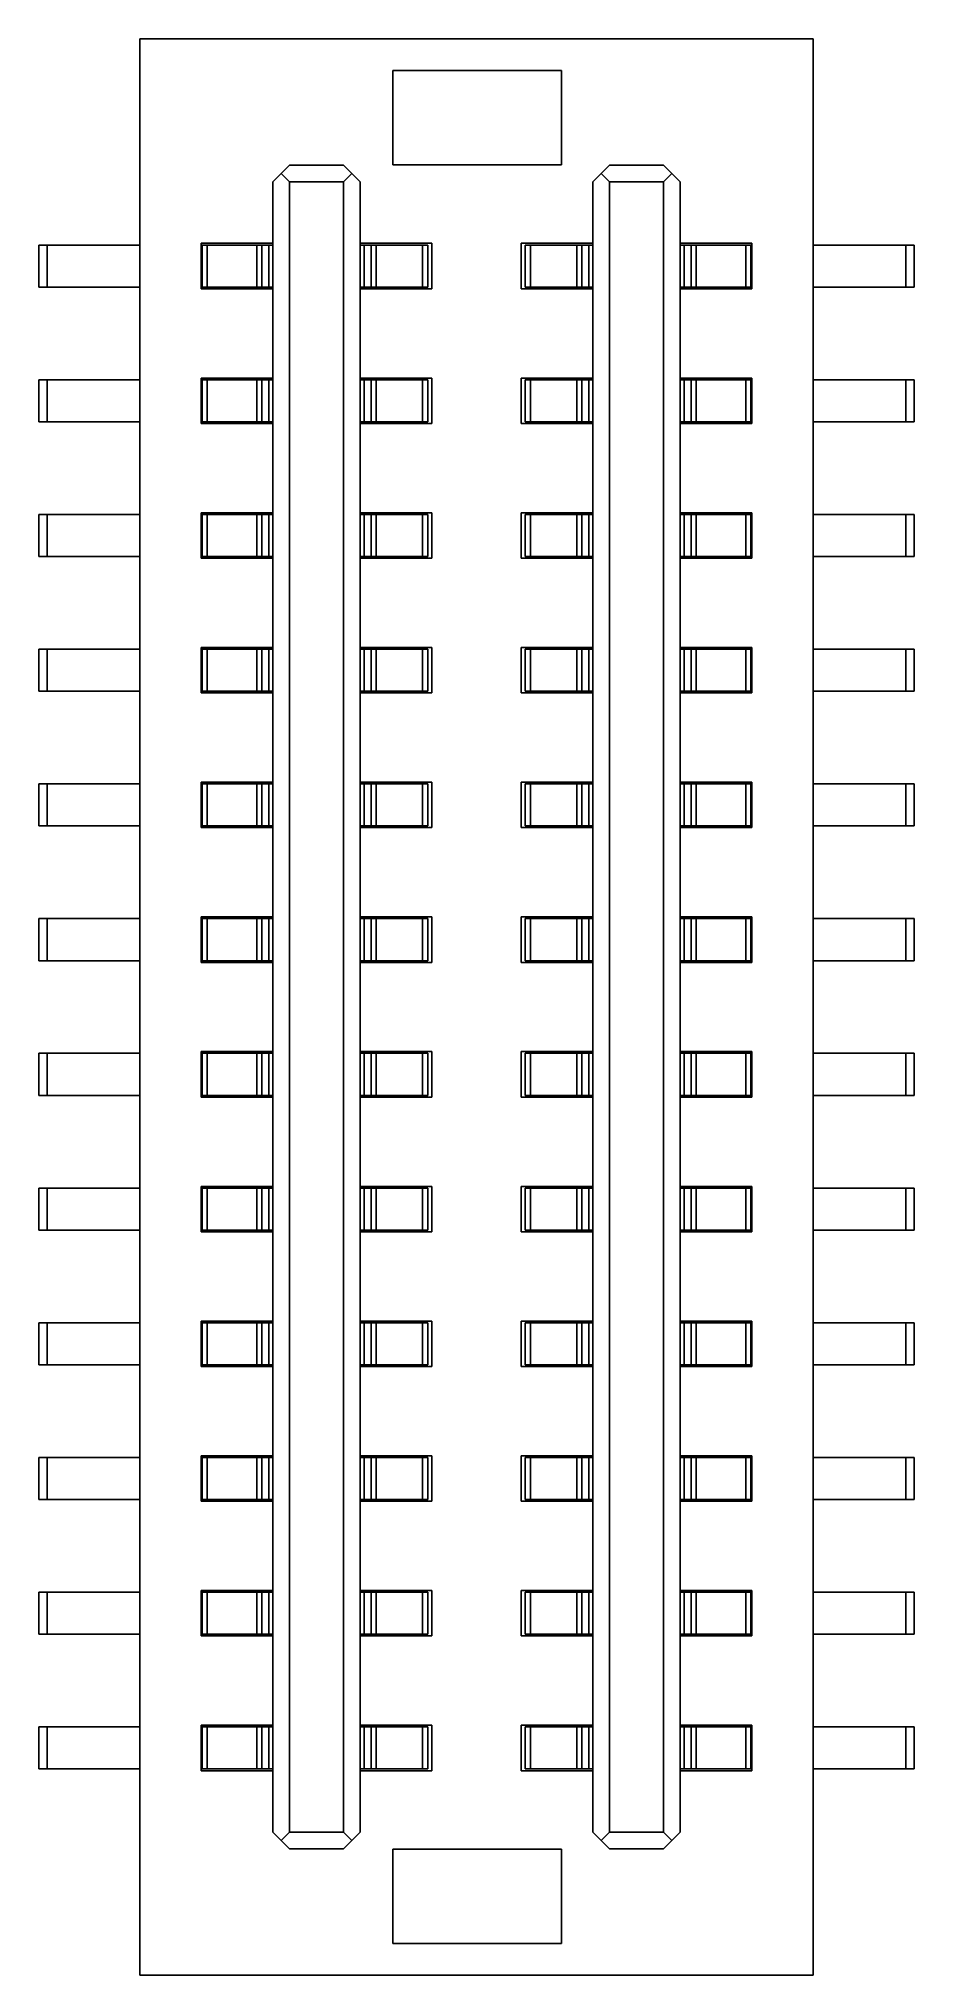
# Model space of a CAD drawing. Header units: millimetres. Extents: x -0.6 to 4.6, y 0 to 11.5.
import ezdxf

# ---------------------------------------------------------------- set-up
doc = ezdxf.new("R2010")
doc.units = ezdxf.units.MM

msp = doc.modelspace()

# ---------------------------------------------------------------- linework, layer by layer
at = {"color": 7, "linetype": 'Continuous', "lineweight": 25}
for p, q in [((4, 11.5), (0, 11.5)), ((0, 11.5), (0, 0)), ((4, 0), (4, 11.5)), ((2.504, 11.312), (1.504, 11.312)), ((1.504, 11.312), (1.504, 10.751)), ((2.504, 10.751), (2.504, 11.312)), ((0.79, 10.65), (0.89, 10.75)), ((0.89, 10.65), (0.84, 10.7)), ((1.21, 10.75), (0.89, 10.75)), ((1.31, 10.65), (1.21, 10.75)), ((1.26, 10.7), (1.21, 10.65)), ((1.504, 10.751), (2.504, 10.751)), ((2.79, 10.75), (2.69, 10.65)), ((2.74, 10.7), (2.79, 10.65)), ((3.11, 10.75), (2.79, 10.75)), ((3.21, 10.65), (3.11, 10.75)), ((3.16, 10.7), (3.11, 10.65)), ((0.79, 0.85), (0.79, 10.65)), ((1.21, 10.65), (0.89, 10.65)), ((0.89, 0.85), (0.89, 10.65)), ((1.21, 0.85), (1.21, 10.65)), ((1.31, 10.65), (1.31, 0.85)), ((2.69, 0.85), (2.69, 10.65)), ((3.11, 10.65), (2.79, 10.65)), ((2.79, 0.85), (2.79, 10.65)), ((3.11, 0.85), (3.11, 10.65)), ((3.21, 0.85), (3.21, 10.65)), ((-0.6, 10.025), (-0.6, 10.275)), ((0, 10.275), (-0.6, 10.275)), ((-0.55, 10.275), (-0.55, 10.025)), ((0.365, 10.015), (0.365, 10.285)), ((0.79, 10.285), (0.365, 10.285)), ((0.37, 10.025), (0.37, 10.275)), ((0.37, 10.275), (0.79, 10.275)), ((0.4, 10.275), (0.4, 10.025)), ((0.695, 10.275), (0.695, 10.025)), ((0.725, 10.025), (0.725, 10.275)), ((0.726, 10.275), (0.726, 10.025)), ((0.767, 10.275), (0.767, 10.025)), ((1.735, 10.285), (1.31, 10.285)), ((1.31, 10.275), (1.71, 10.275)), ((1.333, 10.275), (1.333, 10.025)), ((1.374, 10.275), (1.374, 10.025)), ((1.375, 10.025), (1.375, 10.275)), ((1.405, 10.275), (1.405, 10.025)), ((1.68, 10.275), (1.68, 10.025)), ((1.71, 10.025), (1.71, 10.275)), ((1.735, 10.285), (1.735, 10.015)), ((2.265, 10.015), (2.265, 10.285)), ((2.69, 10.285), (2.265, 10.285)), ((2.29, 10.025), (2.29, 10.275)), ((2.69, 10.275), (2.29, 10.275)), ((2.32, 10.275), (2.32, 10.025)), ((2.595, 10.275), (2.595, 10.025)), ((2.625, 10.025), (2.625, 10.275)), ((2.626, 10.275), (2.626, 10.025)), ((2.667, 10.275), (2.667, 10.025)), ((3.635, 10.285), (3.21, 10.285)), ((3.63, 10.275), (3.21, 10.275)), ((3.233, 10.275), (3.233, 10.025)), ((3.274, 10.275), (3.274, 10.025)), ((3.275, 10.025), (3.275, 10.275)), ((3.305, 10.275), (3.305, 10.025)), ((3.6, 10.275), (3.6, 10.025)), ((3.63, 10.025), (3.63, 10.275)), ((3.635, 10.285), (3.635, 10.015)), ((4, 10.275), (4.6, 10.275)), ((4.55, 10.275), (4.55, 10.025)), ((4.6, 10.025), (4.6, 10.275)), ((0, 10.025), (-0.6, 10.025)), ((0.79, 10.015), (0.365, 10.015)), ((0.37, 10.025), (0.79, 10.025)), ((1.31, 10.025), (1.71, 10.025)), ((1.735, 10.015), (1.31, 10.015)), ((2.69, 10.015), (2.265, 10.015)), ((2.69, 10.025), (2.29, 10.025)), ((3.63, 10.025), (3.21, 10.025)), ((3.635, 10.015), (3.21, 10.015)), ((4, 10.025), (4.6, 10.025)), ((-0.6, 9.225), (-0.6, 9.475)), ((0, 9.475), (-0.6, 9.475)), ((-0.55, 9.475), (-0.55, 9.225)), ((0.365, 9.215), (0.365, 9.485)), ((0.79, 9.485), (0.365, 9.485)), ((0.37, 9.225), (0.37, 9.475)), ((0.37, 9.475), (0.79, 9.475)), ((0.4, 9.475), (0.4, 9.225)), ((0.695, 9.475), (0.695, 9.225)), ((0.725, 9.225), (0.725, 9.475)), ((0.726, 9.475), (0.726, 9.225)), ((0.767, 9.475), (0.767, 9.225)), ((1.735, 9.485), (1.31, 9.485)), ((1.31, 9.475), (1.71, 9.475)), ((1.333, 9.475), (1.333, 9.225)), ((1.374, 9.475), (1.374, 9.225)), ((1.375, 9.225), (1.375, 9.475)), ((1.405, 9.475), (1.405, 9.225)), ((1.68, 9.475), (1.68, 9.225)), ((1.71, 9.225), (1.71, 9.475)), ((1.735, 9.485), (1.735, 9.215)), ((2.265, 9.215), (2.265, 9.485)), ((2.69, 9.485), (2.265, 9.485)), ((2.29, 9.225), (2.29, 9.475)), ((2.69, 9.475), (2.29, 9.475)), ((2.32, 9.475), (2.32, 9.225)), ((2.595, 9.475), (2.595, 9.225)), ((2.625, 9.225), (2.625, 9.475)), ((2.626, 9.475), (2.626, 9.225)), ((2.667, 9.475), (2.667, 9.225)), ((3.635, 9.485), (3.21, 9.485)), ((3.63, 9.475), (3.21, 9.475)), ((3.233, 9.475), (3.233, 9.225)), ((3.274, 9.475), (3.274, 9.225)), ((3.275, 9.225), (3.275, 9.475)), ((3.305, 9.475), (3.305, 9.225)), ((3.6, 9.475), (3.6, 9.225)), ((3.63, 9.225), (3.63, 9.475)), ((3.635, 9.485), (3.635, 9.215)), ((4, 9.475), (4.6, 9.475)), ((4.55, 9.475), (4.55, 9.225)), ((4.6, 9.225), (4.6, 9.475)), ((0, 9.225), (-0.6, 9.225)), ((0.79, 9.215), (0.365, 9.215)), ((0.37, 9.225), (0.79, 9.225)), ((1.31, 9.225), (1.71, 9.225)), ((1.735, 9.215), (1.31, 9.215)), ((2.69, 9.215), (2.265, 9.215)), ((2.69, 9.225), (2.29, 9.225)), ((3.63, 9.225), (3.21, 9.225)), ((3.635, 9.215), (3.21, 9.215)), ((4, 9.225), (4.6, 9.225)), ((-0.6, 8.425), (-0.6, 8.675)), ((0, 8.675), (-0.6, 8.675)), ((-0.55, 8.675), (-0.55, 8.425)), ((0.365, 8.415), (0.365, 8.685)), ((0.79, 8.685), (0.365, 8.685)), ((0.37, 8.425), (0.37, 8.675)), ((0.37, 8.675), (0.79, 8.675)), ((0.4, 8.675), (0.4, 8.425)), ((0.695, 8.675), (0.695, 8.425)), ((0.725, 8.425), (0.725, 8.675)), ((0.726, 8.675), (0.726, 8.425)), ((0.767, 8.675), (0.767, 8.425)), ((1.735, 8.685), (1.31, 8.685)), ((1.31, 8.675), (1.71, 8.675)), ((1.333, 8.675), (1.333, 8.425)), ((1.374, 8.675), (1.374, 8.425)), ((1.375, 8.425), (1.375, 8.675)), ((1.405, 8.675), (1.405, 8.425)), ((1.68, 8.675), (1.68, 8.425)), ((1.71, 8.425), (1.71, 8.675)), ((1.735, 8.685), (1.735, 8.415)), ((2.265, 8.415), (2.265, 8.685)), ((2.69, 8.685), (2.265, 8.685)), ((2.29, 8.425), (2.29, 8.675)), ((2.69, 8.675), (2.29, 8.675)), ((2.32, 8.675), (2.32, 8.425)), ((2.595, 8.675), (2.595, 8.425)), ((2.625, 8.425), (2.625, 8.675)), ((2.626, 8.675), (2.626, 8.425)), ((2.667, 8.675), (2.667, 8.425)), ((3.635, 8.685), (3.21, 8.685)), ((3.63, 8.675), (3.21, 8.675)), ((3.233, 8.675), (3.233, 8.425)), ((3.274, 8.675), (3.274, 8.425)), ((3.275, 8.425), (3.275, 8.675)), ((3.305, 8.675), (3.305, 8.425)), ((3.6, 8.675), (3.6, 8.425)), ((3.63, 8.425), (3.63, 8.675)), ((3.635, 8.685), (3.635, 8.415)), ((4, 8.675), (4.6, 8.675)), ((4.55, 8.675), (4.55, 8.425)), ((4.6, 8.425), (4.6, 8.675)), ((0, 8.425), (-0.6, 8.425)), ((0.79, 8.415), (0.365, 8.415)), ((0.37, 8.425), (0.79, 8.425)), ((1.31, 8.425), (1.71, 8.425)), ((1.735, 8.415), (1.31, 8.415)), ((2.69, 8.415), (2.265, 8.415)), ((2.69, 8.425), (2.29, 8.425)), ((3.63, 8.425), (3.21, 8.425)), ((3.635, 8.415), (3.21, 8.415)), ((4, 8.425), (4.6, 8.425)), ((-0.6, 7.625), (-0.6, 7.875)), ((0, 7.875), (-0.6, 7.875)), ((-0.55, 7.875), (-0.55, 7.625)), ((0.365, 7.615), (0.365, 7.885)), ((0.79, 7.885), (0.365, 7.885)), ((0.37, 7.625), (0.37, 7.875)), ((0.37, 7.875), (0.79, 7.875)), ((0.4, 7.875), (0.4, 7.625)), ((0.695, 7.875), (0.695, 7.625)), ((0.725, 7.625), (0.725, 7.875)), ((0.726, 7.875), (0.726, 7.625)), ((0.767, 7.875), (0.767, 7.625)), ((1.735, 7.885), (1.31, 7.885)), ((1.31, 7.875), (1.71, 7.875)), ((1.333, 7.875), (1.333, 7.625)), ((1.374, 7.875), (1.374, 7.625)), ((1.375, 7.625), (1.375, 7.875)), ((1.405, 7.875), (1.405, 7.625)), ((1.68, 7.875), (1.68, 7.625)), ((1.71, 7.625), (1.71, 7.875)), ((1.735, 7.885), (1.735, 7.615)), ((2.265, 7.615), (2.265, 7.885)), ((2.69, 7.885), (2.265, 7.885)), ((2.29, 7.625), (2.29, 7.875)), ((2.69, 7.875), (2.29, 7.875)), ((2.32, 7.875), (2.32, 7.625)), ((2.595, 7.875), (2.595, 7.625)), ((2.625, 7.625), (2.625, 7.875)), ((2.626, 7.875), (2.626, 7.625)), ((2.667, 7.875), (2.667, 7.625)), ((3.635, 7.885), (3.21, 7.885)), ((3.63, 7.875), (3.21, 7.875)), ((3.233, 7.875), (3.233, 7.625)), ((3.274, 7.875), (3.274, 7.625)), ((3.275, 7.625), (3.275, 7.875)), ((3.305, 7.875), (3.305, 7.625)), ((3.6, 7.875), (3.6, 7.625)), ((3.63, 7.625), (3.63, 7.875)), ((3.635, 7.885), (3.635, 7.615)), ((4, 7.875), (4.6, 7.875)), ((4.55, 7.875), (4.55, 7.625)), ((4.6, 7.625), (4.6, 7.875)), ((0, 7.625), (-0.6, 7.625)), ((0.79, 7.615), (0.365, 7.615)), ((0.37, 7.625), (0.79, 7.625)), ((1.31, 7.625), (1.71, 7.625)), ((1.735, 7.615), (1.31, 7.615)), ((2.69, 7.615), (2.265, 7.615)), ((2.69, 7.625), (2.29, 7.625)), ((3.63, 7.625), (3.21, 7.625)), ((3.635, 7.615), (3.21, 7.615)), ((4, 7.625), (4.6, 7.625)), ((-0.6, 6.825), (-0.6, 7.075)), ((0, 7.075), (-0.6, 7.075)), ((-0.55, 7.075), (-0.55, 6.825)), ((0.365, 6.815), (0.365, 7.085)), ((0.79, 7.085), (0.365, 7.085)), ((0.37, 6.825), (0.37, 7.075)), ((0.37, 7.075), (0.79, 7.075)), ((0.4, 7.075), (0.4, 6.825)), ((0.695, 7.075), (0.695, 6.825)), ((0.725, 6.825), (0.725, 7.075)), ((0.726, 7.075), (0.726, 6.825)), ((0.767, 7.075), (0.767, 6.825)), ((1.735, 7.085), (1.31, 7.085)), ((1.31, 7.075), (1.71, 7.075)), ((1.333, 7.075), (1.333, 6.825)), ((1.374, 7.075), (1.374, 6.825)), ((1.375, 6.825), (1.375, 7.075)), ((1.405, 7.075), (1.405, 6.825)), ((1.68, 7.075), (1.68, 6.825)), ((1.71, 6.825), (1.71, 7.075)), ((1.735, 7.085), (1.735, 6.815)), ((2.265, 6.815), (2.265, 7.085)), ((2.69, 7.085), (2.265, 7.085)), ((2.29, 6.825), (2.29, 7.075)), ((2.69, 7.075), (2.29, 7.075)), ((2.32, 7.075), (2.32, 6.825)), ((2.595, 7.075), (2.595, 6.825)), ((2.625, 6.825), (2.625, 7.075)), ((2.626, 7.075), (2.626, 6.825)), ((2.667, 7.075), (2.667, 6.825)), ((3.635, 7.085), (3.21, 7.085)), ((3.63, 7.075), (3.21, 7.075)), ((3.233, 7.075), (3.233, 6.825)), ((3.274, 7.075), (3.274, 6.825)), ((3.275, 6.825), (3.275, 7.075)), ((3.305, 7.075), (3.305, 6.825)), ((3.6, 7.075), (3.6, 6.825)), ((3.63, 6.825), (3.63, 7.075)), ((3.635, 7.085), (3.635, 6.815)), ((4, 7.075), (4.6, 7.075)), ((4.55, 7.075), (4.55, 6.825)), ((4.6, 6.825), (4.6, 7.075)), ((0, 6.825), (-0.6, 6.825)), ((0.79, 6.815), (0.365, 6.815)), ((0.37, 6.825), (0.79, 6.825)), ((1.31, 6.825), (1.71, 6.825)), ((1.735, 6.815), (1.31, 6.815)), ((2.69, 6.815), (2.265, 6.815)), ((2.69, 6.825), (2.29, 6.825)), ((3.63, 6.825), (3.21, 6.825)), ((3.635, 6.815), (3.21, 6.815)), ((4, 6.825), (4.6, 6.825)), ((-0.6, 6.025), (-0.6, 6.275)), ((0, 6.275), (-0.6, 6.275)), ((-0.55, 6.275), (-0.55, 6.025)), ((0.365, 6.015), (0.365, 6.285)), ((0.79, 6.285), (0.365, 6.285)), ((0.37, 6.025), (0.37, 6.275)), ((0.37, 6.275), (0.79, 6.275)), ((0.4, 6.275), (0.4, 6.025)), ((0.695, 6.275), (0.695, 6.025)), ((0.725, 6.025), (0.725, 6.275)), ((0.726, 6.275), (0.726, 6.025)), ((0.767, 6.275), (0.767, 6.025)), ((1.735, 6.285), (1.31, 6.285)), ((1.31, 6.275), (1.71, 6.275)), ((1.333, 6.275), (1.333, 6.025)), ((1.374, 6.275), (1.374, 6.025)), ((1.375, 6.025), (1.375, 6.275)), ((1.405, 6.275), (1.405, 6.025)), ((1.68, 6.275), (1.68, 6.025)), ((1.71, 6.025), (1.71, 6.275)), ((1.735, 6.285), (1.735, 6.015)), ((2.265, 6.015), (2.265, 6.285)), ((2.69, 6.285), (2.265, 6.285)), ((2.29, 6.025), (2.29, 6.275)), ((2.69, 6.275), (2.29, 6.275)), ((2.32, 6.275), (2.32, 6.025)), ((2.595, 6.275), (2.595, 6.025)), ((2.625, 6.025), (2.625, 6.275)), ((2.626, 6.275), (2.626, 6.025)), ((2.667, 6.275), (2.667, 6.025)), ((3.635, 6.285), (3.21, 6.285)), ((3.63, 6.275), (3.21, 6.275)), ((3.233, 6.275), (3.233, 6.025)), ((3.274, 6.275), (3.274, 6.025)), ((3.275, 6.025), (3.275, 6.275)), ((3.305, 6.275), (3.305, 6.025)), ((3.6, 6.275), (3.6, 6.025)), ((3.63, 6.025), (3.63, 6.275)), ((3.635, 6.285), (3.635, 6.015)), ((4, 6.275), (4.6, 6.275)), ((4.55, 6.275), (4.55, 6.025)), ((4.6, 6.025), (4.6, 6.275)), ((0, 6.025), (-0.6, 6.025)), ((0.79, 6.015), (0.365, 6.015)), ((0.37, 6.025), (0.79, 6.025)), ((1.31, 6.025), (1.71, 6.025)), ((1.735, 6.015), (1.31, 6.015)), ((2.69, 6.015), (2.265, 6.015)), ((2.69, 6.025), (2.29, 6.025)), ((3.63, 6.025), (3.21, 6.025)), ((3.635, 6.015), (3.21, 6.015)), ((4, 6.025), (4.6, 6.025)), ((-0.6, 5.225), (-0.6, 5.475)), ((0, 5.475), (-0.6, 5.475)), ((-0.55, 5.475), (-0.55, 5.225)), ((0.365, 5.215), (0.365, 5.485)), ((0.79, 5.485), (0.365, 5.485)), ((0.37, 5.225), (0.37, 5.475)), ((0.37, 5.475), (0.79, 5.475)), ((0.4, 5.475), (0.4, 5.225)), ((0.695, 5.475), (0.695, 5.225)), ((0.725, 5.225), (0.725, 5.475)), ((0.726, 5.475), (0.726, 5.225)), ((0.767, 5.475), (0.767, 5.225)), ((1.735, 5.485), (1.31, 5.485)), ((1.31, 5.475), (1.71, 5.475)), ((1.333, 5.475), (1.333, 5.225)), ((1.374, 5.475), (1.374, 5.225)), ((1.375, 5.225), (1.375, 5.475)), ((1.405, 5.475), (1.405, 5.225)), ((1.68, 5.475), (1.68, 5.225)), ((1.71, 5.225), (1.71, 5.475)), ((1.735, 5.485), (1.735, 5.215)), ((2.265, 5.215), (2.265, 5.485)), ((2.69, 5.485), (2.265, 5.485)), ((2.29, 5.225), (2.29, 5.475)), ((2.69, 5.475), (2.29, 5.475)), ((2.32, 5.475), (2.32, 5.225)), ((2.595, 5.475), (2.595, 5.225)), ((2.625, 5.225), (2.625, 5.475)), ((2.626, 5.475), (2.626, 5.225)), ((2.667, 5.475), (2.667, 5.225)), ((3.635, 5.485), (3.21, 5.485)), ((3.63, 5.475), (3.21, 5.475)), ((3.233, 5.475), (3.233, 5.225)), ((3.274, 5.475), (3.274, 5.225)), ((3.275, 5.225), (3.275, 5.475)), ((3.305, 5.475), (3.305, 5.225)), ((3.6, 5.475), (3.6, 5.225)), ((3.63, 5.225), (3.63, 5.475)), ((3.635, 5.485), (3.635, 5.215)), ((4, 5.475), (4.6, 5.475)), ((4.55, 5.475), (4.55, 5.225)), ((4.6, 5.225), (4.6, 5.475)), ((0, 5.225), (-0.6, 5.225)), ((0.79, 5.215), (0.365, 5.215)), ((0.37, 5.225), (0.79, 5.225)), ((1.31, 5.225), (1.71, 5.225)), ((1.735, 5.215), (1.31, 5.215)), ((2.69, 5.215), (2.265, 5.215)), ((2.69, 5.225), (2.29, 5.225)), ((3.63, 5.225), (3.21, 5.225)), ((3.635, 5.215), (3.21, 5.215)), ((4, 5.225), (4.6, 5.225)), ((-0.6, 4.425), (-0.6, 4.675)), ((0, 4.675), (-0.6, 4.675)), ((-0.55, 4.675), (-0.55, 4.425)), ((0.365, 4.415), (0.365, 4.685)), ((0.79, 4.685), (0.365, 4.685)), ((0.37, 4.425), (0.37, 4.675)), ((0.37, 4.675), (0.79, 4.675)), ((0.4, 4.675), (0.4, 4.425)), ((0.695, 4.675), (0.695, 4.425)), ((0.725, 4.425), (0.725, 4.675)), ((0.726, 4.675), (0.726, 4.425)), ((0.767, 4.675), (0.767, 4.425)), ((1.735, 4.685), (1.31, 4.685)), ((1.31, 4.675), (1.71, 4.675)), ((1.333, 4.675), (1.333, 4.425)), ((1.374, 4.675), (1.374, 4.425)), ((1.375, 4.425), (1.375, 4.675)), ((1.405, 4.675), (1.405, 4.425)), ((1.68, 4.675), (1.68, 4.425)), ((1.71, 4.425), (1.71, 4.675)), ((1.735, 4.685), (1.735, 4.415)), ((2.265, 4.415), (2.265, 4.685)), ((2.69, 4.685), (2.265, 4.685)), ((2.29, 4.425), (2.29, 4.675)), ((2.69, 4.675), (2.29, 4.675)), ((2.32, 4.675), (2.32, 4.425)), ((2.595, 4.675), (2.595, 4.425)), ((2.625, 4.425), (2.625, 4.675)), ((2.626, 4.675), (2.626, 4.425)), ((2.667, 4.675), (2.667, 4.425)), ((3.635, 4.685), (3.21, 4.685)), ((3.63, 4.675), (3.21, 4.675)), ((3.233, 4.675), (3.233, 4.425)), ((3.274, 4.675), (3.274, 4.425)), ((3.275, 4.425), (3.275, 4.675)), ((3.305, 4.675), (3.305, 4.425)), ((3.6, 4.675), (3.6, 4.425)), ((3.63, 4.425), (3.63, 4.675)), ((3.635, 4.685), (3.635, 4.415)), ((4, 4.675), (4.6, 4.675)), ((4.55, 4.675), (4.55, 4.425)), ((4.6, 4.425), (4.6, 4.675)), ((0, 4.425), (-0.6, 4.425)), ((0.79, 4.415), (0.365, 4.415)), ((0.37, 4.425), (0.79, 4.425)), ((1.31, 4.425), (1.71, 4.425)), ((1.735, 4.415), (1.31, 4.415)), ((2.69, 4.415), (2.265, 4.415)), ((2.69, 4.425), (2.29, 4.425)), ((3.63, 4.425), (3.21, 4.425)), ((3.635, 4.415), (3.21, 4.415)), ((4, 4.425), (4.6, 4.425)), ((-0.6, 3.625), (-0.6, 3.875)), ((0, 3.875), (-0.6, 3.875)), ((-0.55, 3.875), (-0.55, 3.625)), ((0.365, 3.615), (0.365, 3.885)), ((0.79, 3.885), (0.365, 3.885)), ((0.37, 3.625), (0.37, 3.875)), ((0.37, 3.875), (0.79, 3.875)), ((0.4, 3.875), (0.4, 3.625)), ((0.695, 3.875), (0.695, 3.625)), ((0.725, 3.625), (0.725, 3.875)), ((0.726, 3.875), (0.726, 3.625)), ((0.767, 3.875), (0.767, 3.625)), ((1.735, 3.885), (1.31, 3.885)), ((1.31, 3.875), (1.71, 3.875)), ((1.333, 3.875), (1.333, 3.625)), ((1.374, 3.875), (1.374, 3.625)), ((1.375, 3.625), (1.375, 3.875)), ((1.405, 3.875), (1.405, 3.625)), ((1.68, 3.875), (1.68, 3.625)), ((1.71, 3.625), (1.71, 3.875)), ((1.735, 3.885), (1.735, 3.615)), ((2.265, 3.615), (2.265, 3.885)), ((2.69, 3.885), (2.265, 3.885)), ((2.29, 3.625), (2.29, 3.875)), ((2.69, 3.875), (2.29, 3.875)), ((2.32, 3.875), (2.32, 3.625)), ((2.595, 3.875), (2.595, 3.625)), ((2.625, 3.625), (2.625, 3.875)), ((2.626, 3.875), (2.626, 3.625)), ((2.667, 3.875), (2.667, 3.625)), ((3.635, 3.885), (3.21, 3.885)), ((3.63, 3.875), (3.21, 3.875)), ((3.233, 3.875), (3.233, 3.625)), ((3.274, 3.875), (3.274, 3.625)), ((3.275, 3.625), (3.275, 3.875)), ((3.305, 3.875), (3.305, 3.625)), ((3.6, 3.875), (3.6, 3.625)), ((3.63, 3.625), (3.63, 3.875)), ((3.635, 3.885), (3.635, 3.615)), ((4, 3.875), (4.6, 3.875)), ((4.55, 3.875), (4.55, 3.625)), ((4.6, 3.625), (4.6, 3.875)), ((0, 3.625), (-0.6, 3.625)), ((0.79, 3.615), (0.365, 3.615)), ((0.37, 3.625), (0.79, 3.625)), ((1.31, 3.625), (1.71, 3.625)), ((1.735, 3.615), (1.31, 3.615)), ((2.69, 3.615), (2.265, 3.615)), ((2.69, 3.625), (2.29, 3.625)), ((3.63, 3.625), (3.21, 3.625)), ((3.635, 3.615), (3.21, 3.615)), ((4, 3.625), (4.6, 3.625)), ((-0.6, 2.825), (-0.6, 3.075)), ((0, 3.075), (-0.6, 3.075)), ((-0.55, 3.075), (-0.55, 2.825)), ((0.365, 2.815), (0.365, 3.085)), ((0.79, 3.085), (0.365, 3.085)), ((0.37, 2.825), (0.37, 3.075)), ((0.37, 3.075), (0.79, 3.075)), ((0.4, 3.075), (0.4, 2.825)), ((0.695, 3.075), (0.695, 2.825)), ((0.725, 2.825), (0.725, 3.075)), ((0.726, 3.075), (0.726, 2.825)), ((0.767, 3.075), (0.767, 2.825)), ((1.735, 3.085), (1.31, 3.085)), ((1.31, 3.075), (1.71, 3.075)), ((1.333, 3.075), (1.333, 2.825)), ((1.374, 3.075), (1.374, 2.825)), ((1.375, 2.825), (1.375, 3.075)), ((1.405, 3.075), (1.405, 2.825)), ((1.68, 3.075), (1.68, 2.825)), ((1.71, 2.825), (1.71, 3.075)), ((1.735, 3.085), (1.735, 2.815)), ((2.265, 2.815), (2.265, 3.085)), ((2.69, 3.085), (2.265, 3.085)), ((2.29, 2.825), (2.29, 3.075)), ((2.69, 3.075), (2.29, 3.075)), ((2.32, 3.075), (2.32, 2.825)), ((2.595, 3.075), (2.595, 2.825)), ((2.625, 2.825), (2.625, 3.075)), ((2.626, 3.075), (2.626, 2.825)), ((2.667, 3.075), (2.667, 2.825)), ((3.635, 3.085), (3.21, 3.085)), ((3.63, 3.075), (3.21, 3.075)), ((3.233, 3.075), (3.233, 2.825)), ((3.274, 3.075), (3.274, 2.825)), ((3.275, 2.825), (3.275, 3.075)), ((3.305, 3.075), (3.305, 2.825)), ((3.6, 3.075), (3.6, 2.825)), ((3.63, 2.825), (3.63, 3.075)), ((3.635, 3.085), (3.635, 2.815)), ((4, 3.075), (4.6, 3.075)), ((4.55, 3.075), (4.55, 2.825)), ((4.6, 2.825), (4.6, 3.075)), ((0, 2.825), (-0.6, 2.825)), ((0.79, 2.815), (0.365, 2.815)), ((0.37, 2.825), (0.79, 2.825)), ((1.31, 2.825), (1.71, 2.825)), ((1.735, 2.815), (1.31, 2.815)), ((2.69, 2.815), (2.265, 2.815)), ((2.69, 2.825), (2.29, 2.825)), ((3.63, 2.825), (3.21, 2.825)), ((3.635, 2.815), (3.21, 2.815)), ((4, 2.825), (4.6, 2.825)), ((-0.6, 2.025), (-0.6, 2.275)), ((0, 2.275), (-0.6, 2.275)), ((-0.55, 2.275), (-0.55, 2.025)), ((0.365, 2.015), (0.365, 2.285)), ((0.79, 2.285), (0.365, 2.285)), ((0.37, 2.025), (0.37, 2.275)), ((0.37, 2.275), (0.79, 2.275)), ((0.4, 2.275), (0.4, 2.025)), ((0.695, 2.275), (0.695, 2.025)), ((0.725, 2.025), (0.725, 2.275)), ((0.726, 2.275), (0.726, 2.025)), ((0.767, 2.275), (0.767, 2.025)), ((1.735, 2.285), (1.31, 2.285)), ((1.31, 2.275), (1.71, 2.275)), ((1.333, 2.275), (1.333, 2.025)), ((1.374, 2.275), (1.374, 2.025)), ((1.375, 2.025), (1.375, 2.275)), ((1.405, 2.275), (1.405, 2.025)), ((1.68, 2.275), (1.68, 2.025)), ((1.71, 2.025), (1.71, 2.275)), ((1.735, 2.285), (1.735, 2.015)), ((2.265, 2.015), (2.265, 2.285)), ((2.69, 2.285), (2.265, 2.285)), ((2.29, 2.025), (2.29, 2.275)), ((2.69, 2.275), (2.29, 2.275)), ((2.32, 2.275), (2.32, 2.025)), ((2.595, 2.275), (2.595, 2.025)), ((2.625, 2.025), (2.625, 2.275)), ((2.626, 2.275), (2.626, 2.025)), ((2.667, 2.275), (2.667, 2.025)), ((3.635, 2.285), (3.21, 2.285)), ((3.63, 2.275), (3.21, 2.275)), ((3.233, 2.275), (3.233, 2.025)), ((3.274, 2.275), (3.274, 2.025)), ((3.275, 2.025), (3.275, 2.275)), ((3.305, 2.275), (3.305, 2.025)), ((3.6, 2.275), (3.6, 2.025)), ((3.63, 2.025), (3.63, 2.275)), ((3.635, 2.285), (3.635, 2.015)), ((4, 2.275), (4.6, 2.275)), ((4.55, 2.275), (4.55, 2.025)), ((4.6, 2.025), (4.6, 2.275)), ((0, 2.025), (-0.6, 2.025)), ((0.79, 2.015), (0.365, 2.015)), ((0.37, 2.025), (0.79, 2.025)), ((1.31, 2.025), (1.71, 2.025)), ((1.735, 2.015), (1.31, 2.015)), ((2.69, 2.015), (2.265, 2.015)), ((2.69, 2.025), (2.29, 2.025)), ((3.63, 2.025), (3.21, 2.025)), ((3.635, 2.015), (3.21, 2.015)), ((4, 2.025), (4.6, 2.025)), ((-0.6, 1.225), (-0.6, 1.475)), ((0, 1.475), (-0.6, 1.475)), ((-0.55, 1.475), (-0.55, 1.225)), ((0.365, 1.215), (0.365, 1.485)), ((0.79, 1.485), (0.365, 1.485)), ((0.37, 1.225), (0.37, 1.475)), ((0.37, 1.475), (0.79, 1.475)), ((0.4, 1.475), (0.4, 1.225)), ((0.695, 1.475), (0.695, 1.225)), ((0.725, 1.225), (0.725, 1.475)), ((0.726, 1.475), (0.726, 1.225)), ((0.767, 1.475), (0.767, 1.225)), ((1.735, 1.485), (1.31, 1.485)), ((1.31, 1.475), (1.71, 1.475)), ((1.333, 1.475), (1.333, 1.225)), ((1.374, 1.475), (1.374, 1.225)), ((1.375, 1.225), (1.375, 1.475)), ((1.405, 1.475), (1.405, 1.225)), ((1.68, 1.475), (1.68, 1.225)), ((1.71, 1.225), (1.71, 1.475)), ((1.735, 1.485), (1.735, 1.215)), ((2.265, 1.215), (2.265, 1.485)), ((2.69, 1.485), (2.265, 1.485)), ((2.29, 1.225), (2.29, 1.475)), ((2.69, 1.475), (2.29, 1.475)), ((2.32, 1.475), (2.32, 1.225)), ((2.595, 1.475), (2.595, 1.225)), ((2.625, 1.225), (2.625, 1.475)), ((2.626, 1.475), (2.626, 1.225)), ((2.667, 1.475), (2.667, 1.225)), ((3.635, 1.485), (3.21, 1.485)), ((3.63, 1.475), (3.21, 1.475)), ((3.233, 1.475), (3.233, 1.225)), ((3.274, 1.475), (3.274, 1.225)), ((3.275, 1.225), (3.275, 1.475)), ((3.305, 1.475), (3.305, 1.225)), ((3.6, 1.475), (3.6, 1.225)), ((3.63, 1.225), (3.63, 1.475)), ((3.635, 1.485), (3.635, 1.215)), ((4, 1.475), (4.6, 1.475)), ((4.55, 1.475), (4.55, 1.225)), ((4.6, 1.225), (4.6, 1.475)), ((0, 1.225), (-0.6, 1.225)), ((0.79, 1.215), (0.365, 1.215)), ((0.37, 1.225), (0.79, 1.225)), ((1.31, 1.225), (1.71, 1.225)), ((1.735, 1.215), (1.31, 1.215)), ((2.69, 1.215), (2.265, 1.215)), ((2.69, 1.225), (2.29, 1.225)), ((3.63, 1.225), (3.21, 1.225)), ((3.635, 1.215), (3.21, 1.215)), ((4, 1.225), (4.6, 1.225)), ((0.79, 0.85), (0.89, 0.75)), ((0.89, 0.85), (0.84, 0.8)), ((1.21, 0.85), (0.89, 0.85)), ((1.26, 0.8), (1.21, 0.85)), ((1.31, 0.85), (1.21, 0.75)), ((2.79, 0.75), (2.69, 0.85)), ((2.74, 0.8), (2.79, 0.85)), ((3.11, 0.85), (2.79, 0.85)), ((3.16, 0.8), (3.11, 0.85)), ((3.21, 0.85), (3.11, 0.75)), ((1.21, 0.75), (0.89, 0.75)), ((1.504, 0.188), (1.504, 0.749)), ((1.504, 0.749), (2.504, 0.749)), ((2.504, 0.749), (2.504, 0.188)), ((3.11, 0.75), (2.79, 0.75)), ((2.504, 0.188), (1.504, 0.188)), ((4, 0), (0, 0))]:
    msp.add_line(p, q, dxfattribs=at)

doc.saveas('drawing.dxf')
